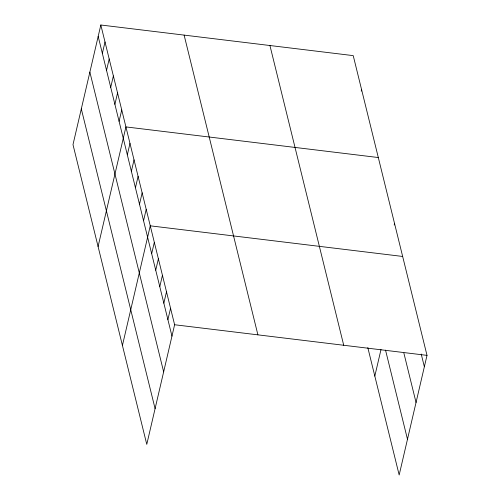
<?xml version="1.0" encoding="UTF-8"?>
<svg xmlns="http://www.w3.org/2000/svg" width="500" height="500" viewBox="0 0 500 500"><rect width="100%" height="100%" fill="white"/><g stroke="black" fill="none" stroke-linecap="round" stroke-linejoin="round"><path stroke-width="0.75" d="M100.831 25L72.994 144.631L146.775 444.375L174.613 324.744L100.831 25L353.225 55.625L427.006 355.369L399.169 475L367.812 347.612M102.356 53.388L105.013 41.988M106.538 70.375L109.194 58.969M110.719 87.356L113.375 75.956M114.9 104.344L117.556 92.944M119.081 121.331L121.737 109.925M98.081 246.544L125.919 126.912L378.312 157.537M127.325 154.8L129.975 143.4M131.381 171.287L134.031 159.881M135.438 187.775L138.094 176.369M139.494 204.256L142.15 192.856M143.556 220.744L146.206 209.344M122.425 345.456L150.262 225.825L402.656 256.456M151.669 253.713L154.325 242.312M155.725 270.2L158.381 258.8M159.787 286.688L162.438 275.287M163.844 303.175L166.5 291.769M167.9 319.656L170.556 308.256M361.231 91.119L361.587 89.6M394.188 225L394.544 223.481M374.819 376.087L381.012 349.487M174.613 324.744L427.006 355.369M421.219 354.031L424.356 366.769M403.869 353.031L416.044 402.488M385.531 350.112L407.481 439.288M269.938 45.519L343.719 345.262M184.119 35.106L257.906 334.85M98.175 36.4L171.962 336.144M89.869 72.119L163.65 371.863M81.306 108.912L155.087 408.656"/></g></svg>
